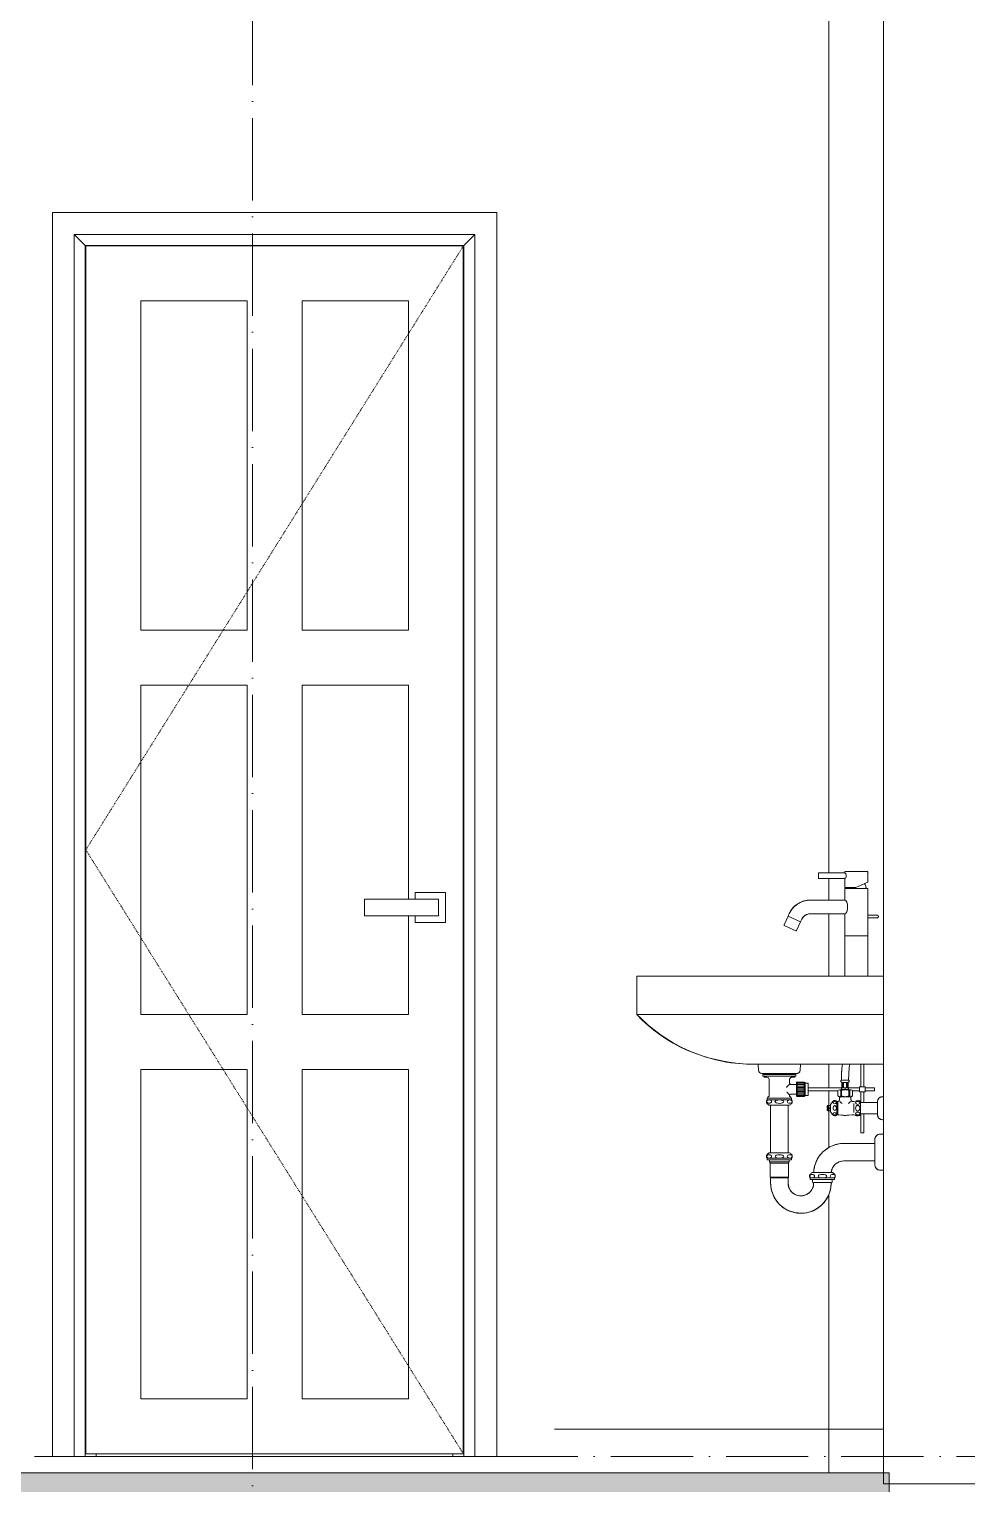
# Model space of a CAD drawing. Header units: millimetres. Extents: x -7075 to 54747, y -13937 to 93540.
# Drawn here: x 8042 to 9752, y 81250 to 83900 of the extents above; entities that cross this region are included whole.
import ezdxf

# ---------------------------------------------------------------- set-up
doc = ezdxf.new("R2010")
doc.units = ezdxf.units.MM
doc.linetypes.add('Dash 1_16_', pattern=[3.175, 1.5875, -1.5875])
doc.linetypes.add('Grid Line', pattern=[4.2, 3, -0.6, 0, -0.6])
for name, color, linetype, lineweight in [('A-DOOR', 31, 'Continuous', 5), ('CUA', 31, 'Continuous', 9), ('NET CAT', 3, 'Continuous', 5), ('NET-CAT', 3, 'Continuous', 15), ('NET-THAY', 2, 'Continuous', 9), ('THIET-BI', 44, 'Continuous', 5), ('TRUC', 225, 'Continuous', 5)]:
    doc.layers.add(name, color=color, linetype=linetype, lineweight=lineweight)

# ---------------------------------------------------------------- blocks, each defined once
blk = doc.blocks.new('M_Concrete-Rectangular-Column - C10-1500 x 300mm-1090644-A-A')
at = {"layer": 'NET CAT', "color": 4}
for p, q in [((9499.9, 86400), (9499.9, 82362.8)), ((9499.9, 82352.8), (9499.9, 82313.5)), ((9499.9, 82288.5), (9499.9, 82175)), ((9499.9, 82014.7), (9499.9, 81971.2)), ((9499.9, 81966.2), (9499.9, 81862.4)), ((9499.9, 81777.4), (9499.9, 81270))]:
    blk.add_line(p, q, dxfattribs=at)
blk = doc.blocks.new('ALC1807-ASCENT PLAZA-KET CAU 180524_rvt-1-A-A')
at = {"color": 4, "lineweight": 5}
blk.add_blockref('M_Concrete-Rectangular-Column - C10-1500 x 300mm-1090644-A-A', (0, 0), dxfattribs=at)
blk = doc.blocks.new('X-LA - X-LA-1424757-A-A')
at = {"layer": 'THIET-BI'}
for p, q in [((9482, 82362.8), (9481, 82361.8)), ((9529, 82362.8), (9482, 82362.8)), ((9482, 82362.8), (9529, 82362.8)), ((9529, 82362.8), (9482, 82362.8)), ((9530, 82365.3), (9529, 82364.3)), ((9529, 82364.3), (9529, 82362.8)), ((9529, 82362.8), (9529, 82364.3)), ((9529, 82364.3), (9529, 82362.8)), ((9571, 82365.3), (9530, 82365.3)), ((9570, 82365.3), (9530, 82365.3)), ((9570, 82365.3), (9530, 82365.3)), ((9571, 82364.3), (9570, 82365.3)), ((9571, 82346.3), (9571, 82365.3)), ((9571, 82364.3), (9571, 82346.3)), ((9571, 82346.3), (9571, 82364.3)), ((9481, 82361.8), (9481, 82353.8)), ((9481, 82361.8), (9481, 82353.8)), ((9481, 82361.8), (9481, 82353.8)), ((9481, 82353.8), (9482, 82352.8)), ((9482, 82352.8), (9529, 82352.8)), ((9529, 82352.8), (9482, 82352.8)), ((9482, 82352.8), (9529, 82352.8)), ((9529, 82352.8), (9529, 82336.3)), ((9529, 82336.3), (9529, 82352.8)), ((9529, 82352.8), (9529, 82336.3)), ((9529, 82336.3), (9549.5, 82336.3)), ((9549.5, 82336.3), (9529, 82336.3)), ((9529, 82336.3), (9532, 82336.3)), ((9532, 82336.3), (9531.9, 82334.8)), ((9532, 82336.3), (9531.9, 82334.8)), ((9549.5, 82336.3), (9571, 82346.3)), ((9571, 82346.3), (9549.5, 82336.3)), ((9565.4, 82343.7), (9571, 82346.3)), ((9567.3, 82339.4), (9565.4, 82343.7)), ((9568.1, 82334.8), (9567.3, 82339.4)), ((9454.7, 82311.8), (9443.6, 82306.7)), ((9466.6, 82313.5), (9454.7, 82311.8)), ((9529, 82313.5), (9466.6, 82313.5)), ((9529, 82313.5), (9466.6, 82313.5)), ((9529, 82313.5), (9466.6, 82313.5)), ((9571, 82334.3), (9529, 82334.3)), ((9529, 82334.3), (9529, 82313.5)), ((9529, 82333.8), (9529, 82313.5)), ((9529, 82333.8), (9529, 82313.5)), ((9529.5, 82334.3), (9550, 82334.3)), ((9531.4, 82334.3), (9529.5, 82334.3)), ((9550, 82334.3), (9570.5, 82334.3)), ((9570.5, 82334.3), (9568.6, 82334.3)), ((9571, 82286.1), (9571, 82334.3)), ((9571, 82333.8), (9571, 82283.6)), ((9571, 82175), (9571, 82333.8)), ((9425.9, 82284.4), (9418.5, 82268.6)), ((9425.9, 82284.4), (9418.5, 82268.6)), ((9425.9, 82284.4), (9418.5, 82268.6)), ((9428, 82289), (9425.9, 82284.4)), ((9428, 82289), (9425.9, 82284.4)), ((9428, 82289), (9425.9, 82284.4)), ((9425.9, 82284.4), (9448.6, 82273.9)), ((9427.3, 82283.8), (9425.9, 82284.4)), ((9434.7, 82299.1), (9428, 82289)), ((9443.6, 82306.7), (9434.7, 82299.1)), ((9450.7, 82278.4), (9453.4, 82282.6)), ((9453.4, 82282.6), (9457.1, 82285.7)), ((9457.1, 82285.7), (9461.6, 82287.8)), ((9461.6, 82287.8), (9466.6, 82288.5)), ((9466.6, 82288.5), (9529, 82288.5)), ((9466.6, 82288.5), (9529, 82288.5)), ((9466.6, 82288.5), (9529, 82288.5)), ((9529, 82288.5), (9529, 82175)), ((9529, 82288.5), (9529, 82175)), ((9529, 82288.5), (9529, 82175)), ((9588, 82286.1), (9571, 82286.1)), ((9588, 82286.1), (9571, 82286.1)), ((9571, 82283.6), (9571, 82175)), ((9418.5, 82268.6), (9419, 82267.2)), ((9419, 82267.2), (9439.8, 82257.5)), ((9429.4, 82262.4), (9419, 82267.2)), ((9419, 82267.2), (9439.9, 82257.5)), ((9439.9, 82257.5), (9429.4, 82262.4)), ((9439.9, 82257.5), (9441.2, 82258)), ((9441.2, 82258), (9448.6, 82273.9)), ((9448.6, 82273.9), (9441.2, 82258)), ((9441.2, 82258), (9448.6, 82273.9)), ((9448.6, 82273.9), (9450.7, 82278.4)), ((9450.7, 82278.4), (9448.6, 82273.9)), ((9448.6, 82273.9), (9450.7, 82278.4)), ((9571, 82175), (9571, 82281.1)), ((9571, 82281.1), (9588, 82281.1)), ((9588, 82281.1), (9571, 82281.1)), ((9529, 82248.6), (9571, 82248.6)), ((9529, 82175), (9150, 82175)), ((9150, 82175), (9150, 82105)), ((9150, 82175), (9600, 82175)), ((9150, 82105), (9150, 82175)), ((9150, 82175), (9150, 82105)), ((9529, 82175), (9150, 82175)), ((9600, 82175), (9571, 82175)), ((9600, 82175), (9571, 82175)), ((9600, 82014.7), (9600, 82175)), ((9600, 81821.3), (9600, 82175)), ((9600, 82105), (9150, 82105)), ((9150, 82105), (9177.1, 82079.9)), ((9177.1, 82079.9), (9209.1, 82057.3)), ((9209.1, 82057.3), (9241.2, 82040.3)), ((9241.2, 82040.3), (9275.7, 82027.3)), ((9275.7, 82027.3), (9312.8, 82018.5)), ((9312.8, 82018.5), (9350, 82014.7)), ((9350, 82014.7), (9371.3, 82014.7)), ((9600, 82014.7), (9350, 82014.7)), ((9350, 82014.7), (9371.3, 82014.7)), ((9371.3, 82014.7), (9372.1, 82003.3)), ((9371.3, 82014.7), (9372.1, 82003.3)), ((9371.3, 82014.7), (9372.1, 82003.3)), ((9372.1, 82003.3), (9374, 81999.3)), ((9372.1, 82003.3), (9374, 81999.3)), ((9374, 81999.3), (9378.1, 81997.7)), ((9374, 81999.3), (9378.1, 81997.7)), ((9378.1, 81997.7), (9385.5, 81997.7)), ((9441.9, 81997.7), (9378.1, 81997.7)), ((9378.1, 81997.7), (9385.5, 81997.7)), ((9385.5, 81997.7), (9380, 81995.7)), ((9380, 81995.7), (9385.5, 81997.7)), ((9385.5, 81997.7), (9380, 81995.7)), ((9380, 81995.7), (9380, 81992.7)), ((9380, 81995.7), (9440, 81995.7)), ((9380, 81992.7), (9380, 81995.7)), ((9380, 81995.7), (9380, 81992.7)), ((9380, 81992.7), (9382, 81992.7)), ((9440, 81992.7), (9380, 81992.7)), ((9380, 81992.7), (9382, 81992.7)), ((9382, 81992.7), (9382, 81991.7)), ((9382, 81992.7), (9382, 81991.7)), ((9438, 81992.7), (9382, 81992.7)), ((9382, 81992.7), (9382, 81991.7)), ((9382, 81991.7), (9383, 81990.7)), ((9385.5, 81997.7), (9434.5, 81997.7)), ((9440, 81995.7), (9434.5, 81997.7)), ((9434.5, 81997.7), (9441.9, 81997.7)), ((9434.5, 81997.7), (9440, 81995.7)), ((9438, 81991.7), (9438, 81992.7)), ((9438, 81992.7), (9440, 81992.7)), ((9438, 81991.7), (9438, 81992.7)), ((9440, 81992.7), (9440, 81995.7)), ((9440, 81995.7), (9440, 81992.7)), ((9447.9, 82003.3), (9448.6, 82014.7)), ((9448.6, 82014.7), (9447.9, 82003.3)), ((9448.6, 82014.7), (9525, 82014.7)), ((9536.1, 81985.3), (9537.2, 82008.5)), ((9537.2, 82008.5), (9536.1, 81985.3)), ((9537.2, 82008.5), (9538.2, 82014.7)), ((9538.2, 82014.7), (9537.2, 82008.5)), ((9538.2, 82014.7), (9558.7, 82014.7)), ((9558.7, 82014.7), (9558.7, 81973.2)), ((9558.7, 82014.7), (9558.7, 81973.2)), ((9563.7, 81973.2), (9563.7, 82014.7)), ((9563.7, 82014.7), (9600, 82014.7)), ((9563.7, 82014.7), (9563.7, 81973.2)), ((9383, 81990.7), (9387.2, 81990.7)), ((9383, 81990.7), (9387.2, 81990.7)), ((9383, 81990.7), (9387.2, 81990.7)), ((9387.2, 81990.7), (9390.1, 81989.5)), ((9387.2, 81990.7), (9390.1, 81989.5)), ((9390.1, 81989.5), (9391.2, 81986.7)), ((9390.1, 81989.5), (9391.2, 81986.7)), ((9391.2, 81986.7), (9391.2, 81956.4)), ((9391.2, 81982.7), (9391.2, 81986.7)), ((9391.2, 81986.7), (9391.2, 81956.4)), ((9391.2, 81956.4), (9391.2, 81982.7)), ((9428.7, 81979.7), (9428.7, 81986.7)), ((9428.7, 81986.7), (9428.7, 81979.7)), ((9441.2, 81977.7), (9430.7, 81977.7)), ((9441.2, 81977.7), (9430.7, 81977.7)), ((9432.7, 81990.7), (9437, 81990.7)), ((9437, 81990.7), (9432.7, 81990.7)), ((9441.2, 81980.7), (9441.2, 81977.7)), ((9441.2, 81980.7), (9441.2, 81967.9)), ((9441.2, 81967.9), (9441.2, 81956.7)), ((9455.2, 81981.7), (9442.2, 81981.7)), ((9442.2, 81981.7), (9442.2, 81955.7)), ((9455.2, 81981.7), (9442.2, 81981.7)), ((9455.2, 81979.8), (9442.2, 81979.8)), ((9455.2, 81977.3), (9442.2, 81977.3)), ((9455.2, 81974.8), (9442.2, 81974.8)), ((9455.2, 81972.3), (9442.2, 81972.3)), ((9455.2, 81969.8), (9442.2, 81969.8)), ((9455.2, 81967.3), (9442.2, 81967.3)), ((9455.2, 81964.8), (9442.2, 81964.8)), ((9456, 81981), (9455.2, 81981.7)), ((9455.2, 81981.7), (9455.2, 81955.7)), ((9456.7, 81980.2), (9455.2, 81981.7)), ((9461.2, 81980.2), (9456, 81981)), ((9456.7, 81957.2), (9456.7, 81980.2)), ((9461.2, 81980.2), (9456.7, 81980.2)), ((9462.7, 81971.2), (9462.7, 81978.7)), ((9462.7, 81978.7), (9462.7, 81958.7)), ((9523.6, 81971.2), (9462.7, 81971.2)), ((9462.7, 81971.2), (9523.6, 81971.2)), ((9462.7, 81958.7), (9462.7, 81966.2)), ((9462.7, 81966.2), (9516.6, 81966.2)), ((9462.7, 81966.2), (9516.6, 81966.2)), ((9519.3, 81968.1), (9516.6, 81966.5)), ((9516.6, 81966.5), (9516.6, 81956.9)), ((9516.6, 81966.2), (9516.6, 81956.9)), ((9530, 81968.1), (9519.3, 81968.1)), ((9521.9, 81966.5), (9523.2, 81966.5)), ((9521.9, 81956.9), (9521.9, 81966.5)), ((9523.1, 81985.3), (9522.1, 81985.3)), ((9529.6, 81985.3), (9522.1, 81985.3)), ((9522.1, 81985.3), (9529.6, 81985.3)), ((9523.1, 81970.3), (9525.1, 81971.3)), ((9530.1, 81968.5), (9523.1, 81968.5)), ((9523.2, 81966.5), (9523.2, 81956.9)), ((9523.6, 81981.3), (9523.6, 81971.2)), ((9523.6, 81981.3), (9529.6, 81981.3)), ((9523.6, 81971.3), (9523.6, 81981.3)), ((9525.1, 81971.3), (9523.6, 81971.3)), ((9525.1, 81981.3), (9525.1, 81971.3)), ((9527.1, 81971.3), (9527.1, 81981.3)), ((9532.1, 81971.3), (9527.1, 81971.3)), ((9527.1, 81971.3), (9529.6, 81970.3)), ((9529.6, 81985.3), (9537.1, 81985.3)), ((9537.1, 81985.3), (9529.6, 81985.3)), ((9529.6, 81981.3), (9535.6, 81981.3)), ((9529.6, 81971.3), (9532.1, 81971.3)), ((9529.6, 81970.3), (9532.1, 81971.3)), ((9529.9, 81968.5), (9536.8, 81968.5)), ((9540.7, 81968.1), (9530, 81968.1)), ((9532.1, 81971.3), (9532.1, 81981.3)), ((9534.1, 81971.3), (9534.1, 81981.3)), ((9535.6, 81971.3), (9534.1, 81971.3)), ((9534.1, 81971.3), (9536.1, 81970.3)), ((9535.6, 81971.3), (9535.6, 81981.3)), ((9535.6, 81981.3), (9535.6, 81971.3)), ((9555.9, 81971.2), (9535.6, 81971.3)), ((9555.9, 81971.2), (9535.6, 81971.3)), ((9537.1, 81985.3), (9536.1, 81985.3)), ((9536.7, 81966.5), (9536.7, 81956.9)), ((9538.1, 81966.5), (9536.7, 81966.5)), ((9538.1, 81956.9), (9538.1, 81966.5)), ((9543.4, 81966.5), (9540.7, 81968.1)), ((9543.4, 81956.9), (9543.4, 81966.5)), ((9543.4, 81956.9), (9543.4, 81966.2)), ((9543.4, 81966.2), (9555.9, 81966.2)), ((9543.4, 81966.2), (9555.9, 81966.2)), ((9558.7, 81973.2), (9555.9, 81973.2)), ((9555.9, 81973.2), (9555.9, 81971.2)), ((9555.9, 81973.2), (9555.9, 81964.2)), ((9566.5, 81973.2), (9555.9, 81973.2)), ((9555.9, 81966.2), (9555.9, 81964.2)), ((9566.5, 81973.2), (9563.7, 81973.2)), ((9566.5, 81971.2), (9566.5, 81973.2)), ((9566.5, 81964.2), (9566.5, 81973.2)), ((9583.1, 81971.2), (9566.5, 81971.2)), ((9583.1, 81971.2), (9566.5, 81971.2)), ((9566.5, 81964.2), (9566.5, 81966.2)), ((9566.5, 81966.2), (9583.1, 81966.2)), ((9566.5, 81966.2), (9583.1, 81966.2)), ((9583.1, 81966.2), (9583.1, 81971.2)), ((9583.1, 81966.2), (9583.1, 81971.2)), ((9387.9, 81949.5), (9386.5, 81946.4)), ((9386.5, 81946.4), (9387.3, 81943.2)), ((9387.3, 81943.2), (9391.5, 81939.7)), ((9389, 81952.7), (9387.9, 81952.7)), ((9387.9, 81952.7), (9387.9, 81949.5)), ((9387.9, 81952.7), (9410, 81952.7)), ((9387.9, 81949.5), (9387.9, 81952.7)), ((9387.9, 81952.7), (9387.9, 81949.5)), ((9389, 81952.7), (9387.9, 81952.7)), ((9432.1, 81949.5), (9387.9, 81949.5)), ((9391.2, 81956.4), (9389, 81954.2)), ((9389, 81954.2), (9391.2, 81956.4)), ((9391.2, 81956.4), (9389, 81954.2)), ((9389, 81954.2), (9389, 81952.7)), ((9389, 81952.7), (9389, 81954.2)), ((9389, 81954.2), (9389, 81952.7)), ((9391.5, 81939.7), (9394.1, 81939.7)), ((9391.5, 81939.7), (9410, 81939.7)), ((9391.5, 81939.7), (9394.1, 81939.7)), ((9394.1, 81939.7), (9394.1, 81853.2)), ((9394.1, 81853.2), (9394.1, 81939.7)), ((9394.1, 81939.7), (9394.1, 81853.2)), ((9410, 81952.7), (9432.1, 81952.7)), ((9410, 81939.7), (9428.5, 81939.7)), ((9425.9, 81853.2), (9425.9, 81939.7)), ((9425.9, 81939.7), (9428.5, 81939.7)), ((9425.9, 81853.2), (9425.9, 81939.7)), ((9428.7, 81956.4), (9428.7, 81957.7)), ((9428.7, 81956.4), (9428.7, 81957.7)), ((9431, 81954.2), (9428.7, 81956.4)), ((9431, 81954.2), (9428.7, 81956.4)), ((9430.7, 81959.7), (9441.2, 81959.7)), ((9441.2, 81959.7), (9430.7, 81959.7)), ((9431, 81952.7), (9431, 81954.2)), ((9431, 81952.7), (9431, 81954.2)), ((9432.1, 81952.7), (9431, 81952.7)), ((9432.1, 81949.5), (9432.1, 81952.7)), ((9432.1, 81952.7), (9432.1, 81949.5)), ((9441.2, 81959.7), (9441.2, 81956.7)), ((9455.2, 81962.3), (9442.2, 81962.3)), ((9455.2, 81959.8), (9442.2, 81959.8)), ((9455.2, 81957.3), (9442.2, 81957.3)), ((9442.2, 81955.7), (9455.2, 81955.7)), ((9442.2, 81955.7), (9455.2, 81955.7)), ((9455.2, 81955.7), (9456.7, 81957.2)), ((9455.2, 81955.7), (9456.7, 81957.2)), ((9456.7, 81957.2), (9461.2, 81957.2)), ((9456.7, 81957.2), (9461.2, 81957.2)), ((9498.2, 81939.3), (9497.2, 81938.3)), ((9498.2, 81939.3), (9497.2, 81938.3)), ((9497.2, 81938.3), (9497.2, 81935.3)), ((9497.2, 81938.3), (9497.2, 81935.3)), ((9503.2, 81939.3), (9498.2, 81939.3)), ((9498.2, 81939.3), (9503.2, 81939.3)), ((9498.2, 81935.3), (9498.2, 81939.3)), ((9507.7, 81946.6), (9503.2, 81941.1)), ((9507.7, 81946.6), (9503.2, 81941.1)), ((9503.2, 81941.1), (9503.2, 81939.3)), ((9503.2, 81941.1), (9503.2, 81934.3)), ((9514.8, 81945.3), (9514.8, 81946.9)), ((9514.8, 81921.7), (9514.8, 81946.9)), ((9516.5, 81946.4), (9514.8, 81945.3)), ((9516.5, 81946.4), (9514.8, 81945.3)), ((9514.8, 81945.3), (9514.8, 81923.3)), ((9516.5, 81922.3), (9516.5, 81946.4)), ((9516.6, 81956.9), (9519.5, 81955.2)), ((9516.6, 81956.9), (9519.3, 81955.3)), ((9519.3, 81955.3), (9530, 81955.3)), ((9519.5, 81955.3), (9519.5, 81950.3)), ((9520.5, 81955.3), (9519.5, 81953.3)), ((9519.5, 81955.2), (9519.5, 81950.3)), ((9520.3, 81955.3), (9539.7, 81955.3)), ((9539.5, 81955.3), (9520.5, 81955.3)), ((9523.2, 81956.9), (9521.9, 81956.9)), ((9530, 81955.3), (9540.7, 81955.3)), ((9536.7, 81956.9), (9538.1, 81956.9)), ((9540.5, 81953.3), (9539.5, 81955.3)), ((9540.5, 81955.2), (9543.4, 81956.9)), ((9540.5, 81955.3), (9540.5, 81950.3)), ((9540.5, 81950.3), (9540.5, 81955.2)), ((9540.7, 81955.3), (9543.4, 81956.9)), ((9545.7, 81946.3), (9544.5, 81946.3)), ((9545.7, 81946.3), (9544.5, 81946.3)), ((9548.6, 81947.1), (9545.7, 81946.3)), ((9545.7, 81946.3), (9548.6, 81947.1)), ((9545.7, 81943), (9545.7, 81926.5)), ((9549.1, 81944.9), (9548.8, 81944)), ((9548.8, 81944), (9549.1, 81943)), ((9550, 81945.8), (9549.1, 81944.9)), ((9549.1, 81943), (9550, 81942.1)), ((9551.2, 81946.3), (9550, 81945.8)), ((9550, 81942.1), (9551.2, 81941.6)), ((9551.4, 81939), (9550.1, 81937.9)), ((9552.8, 81946.6), (9551.2, 81946.3)), ((9551.2, 81941.6), (9552.8, 81941.4)), ((9552.8, 81939.4), (9551.4, 81939)), ((9554.3, 81946.3), (9552.8, 81946.6)), ((9552.8, 81941.4), (9554.3, 81941.6)), ((9554.3, 81939), (9552.8, 81939.4)), ((9555.6, 81945.8), (9554.3, 81946.3)), ((9554.3, 81941.6), (9555.6, 81942.1)), ((9555.6, 81937.9), (9554.3, 81939)), ((9556.5, 81944.9), (9555.6, 81945.8)), ((9555.6, 81942.1), (9556.5, 81943)), ((9555.9, 81964.2), (9558.7, 81964.2)), ((9555.9, 81964.2), (9566.5, 81964.2)), ((9556.7, 81944), (9556.5, 81944.9)), ((9556.5, 81943), (9556.7, 81944)), ((9557.2, 81944.8), (9557.2, 81946.4)), ((9558.7, 81944.8), (9557.2, 81944.8)), ((9558, 81946.3), (9558, 81922.3)), ((9558, 81944.8), (9589, 81944.8)), ((9558.7, 81964.2), (9558.7, 81944.8)), ((9558.7, 81964.2), (9558.7, 81944.8)), ((9563.7, 81944.8), (9563.7, 81964.2)), ((9563.7, 81964.2), (9566.5, 81964.2)), ((9563.7, 81964.2), (9563.7, 81944.8)), ((9589, 81944.8), (9563.7, 81944.8)), ((9589, 81946.4), (9589, 81944.8)), ((9589, 81946.4), (9589, 81922.2)), ((9600, 81955.2), (9597.8, 81955.2)), ((9600, 81955.2), (9597.8, 81955.2)), ((9600, 81913.4), (9600, 81955.2)), ((9497.2, 81935.3), (9501.2, 81935.3)), ((9497.2, 81935.3), (9501.2, 81935.3)), ((9501.2, 81933.3), (9497.2, 81933.3)), ((9497.2, 81933.3), (9497.2, 81930.3)), ((9497.2, 81933.3), (9497.2, 81930.3)), ((9501.2, 81933.3), (9497.2, 81933.3)), ((9497.2, 81930.3), (9498.2, 81929.3)), ((9497.2, 81930.3), (9498.2, 81929.3)), ((9498.2, 81929.3), (9498.2, 81933.3)), ((9498.2, 81929.3), (9503.2, 81929.3)), ((9498.2, 81929.3), (9503.2, 81929.3)), ((9501.2, 81935.3), (9501.2, 81933.3)), ((9501.2, 81935.3), (9501.2, 81933.3)), ((9503.2, 81934.3), (9503.2, 81927.5)), ((9503.2, 81929.3), (9503.2, 81927.5)), ((9503.2, 81927.5), (9507.7, 81922)), ((9503.2, 81927.5), (9507.7, 81922)), ((9514.3, 81921.3), (9514.8, 81922.3)), ((9514.8, 81923.3), (9516.5, 81922.3)), ((9514.8, 81922.3), (9518.2, 81922.3)), ((9518.2, 81922.3), (9514.8, 81922.3)), ((9518.2, 81922.3), (9523.2, 81921.9)), ((9523.2, 81921.9), (9518.2, 81922.3)), ((9536.7, 81921.9), (9541.8, 81922.3)), ((9541.8, 81922.3), (9536.7, 81921.9)), ((9541.8, 81922.3), (9545.7, 81922.3)), ((9545.5, 81922.3), (9541.8, 81922.3)), ((9545.7, 81922.3), (9548.6, 81921.5)), ((9548.6, 81921.5), (9545.7, 81922.3)), ((9549.1, 81925.6), (9548.8, 81924.7)), ((9548.8, 81924.7), (9549.1, 81923.7)), ((9549.3, 81936.3), (9549, 81934.3)), ((9549, 81934.3), (9549.3, 81932.3)), ((9550, 81926.5), (9549.1, 81925.6)), ((9549.1, 81923.7), (9550, 81922.8)), ((9550.1, 81937.9), (9549.3, 81936.3)), ((9549.3, 81932.3), (9550.1, 81930.7)), ((9551.2, 81927), (9550, 81926.5)), ((9550, 81922.8), (9551.2, 81922.3)), ((9550.1, 81930.7), (9551.4, 81929.6)), ((9552.8, 81927.3), (9551.2, 81927)), ((9551.2, 81922.3), (9552.8, 81922.1)), ((9551.4, 81929.6), (9552.8, 81929.2)), ((9552.8, 81929.2), (9554.3, 81929.6)), ((9554.3, 81927), (9552.8, 81927.3)), ((9552.8, 81922.1), (9554.3, 81922.3)), ((9554.3, 81929.6), (9555.6, 81930.7)), ((9555.6, 81926.5), (9554.3, 81927)), ((9554.3, 81922.3), (9555.6, 81922.8)), ((9556.4, 81936.3), (9555.6, 81937.9)), ((9555.6, 81930.7), (9556.4, 81932.3)), ((9556.5, 81925.6), (9555.6, 81926.5)), ((9555.6, 81922.8), (9556.5, 81923.7)), ((9556.7, 81934.3), (9556.4, 81936.3)), ((9556.4, 81932.3), (9556.7, 81934.3)), ((9556.7, 81924.7), (9556.5, 81925.6)), ((9556.5, 81923.7), (9556.7, 81924.7)), ((9557.2, 81922.2), (9557.2, 81923.8)), ((9557.2, 81923.8), (9558.7, 81923.8)), ((9558, 81923.8), (9589, 81923.8)), ((9558.7, 81923.8), (9558.7, 81889.3)), ((9558.7, 81889.3), (9558.7, 81923.8)), ((9563.7, 81889.3), (9563.7, 81923.8)), ((9563.7, 81923.8), (9589, 81923.8)), ((9563.7, 81923.8), (9563.7, 81889.3)), ((9589, 81923.8), (9589, 81922.2)), ((9597.8, 81913.4), (9600, 81913.4)), ((9600, 81913.4), (9597.8, 81913.4)), ((9558.7, 81889.3), (9563.7, 81889.3)), ((9563.7, 81889.3), (9558.7, 81889.3)), ((9600, 81887.3), (9594, 81887.3)), ((9594, 81887.3), (9600, 81887.3)), ((9600, 81821.3), (9600, 81887.3)), ((9584, 81870.2), (9527.6, 81870.2)), ((9584, 81870.2), (9527.6, 81870.2)), ((9584, 81877.3), (9584, 81870.2)), ((9584, 81877.3), (9584, 81854.3)), ((9387.4, 81849.7), (9386.5, 81846.4)), ((9386.5, 81846.4), (9387.9, 81843.4)), ((9391.5, 81853.2), (9387.4, 81849.7)), ((9387.9, 81843.4), (9387.9, 81840.2)), ((9387.9, 81843.4), (9432.1, 81843.4)), ((9387.9, 81840.2), (9387.9, 81843.4)), ((9387.9, 81843.4), (9387.9, 81840.2)), ((9387.9, 81840.2), (9392.1, 81840.2)), ((9410, 81840.2), (9387.9, 81840.2)), ((9387.9, 81840.2), (9392.1, 81840.2)), ((9394.1, 81853.2), (9391.5, 81853.2)), ((9391.5, 81853.2), (9410, 81853.2)), ((9394.1, 81853.2), (9391.5, 81853.2)), ((9392.1, 81840.2), (9392.1, 81836.8)), ((9392.1, 81840.2), (9392.1, 81836.8)), ((9392.1, 81840.2), (9392.1, 81836.8)), ((9392.1, 81836.8), (9392.5, 81836)), ((9392.1, 81836.8), (9428, 81836.8)), ((9392.1, 81836.8), (9392.5, 81836)), ((9392.1, 81836.8), (9393.4, 81834.3)), ((9392.5, 81836), (9393.4, 81834.3)), ((9393.4, 81834.3), (9392.5, 81836)), ((9393.4, 81834.3), (9393.4, 81808.8)), ((9393.4, 81834.3), (9393.4, 81808.8)), ((9426.6, 81834.3), (9393.4, 81834.3)), ((9393.4, 81834.3), (9393.4, 81808.8)), ((9410, 81853.2), (9428.5, 81853.2)), ((9432.1, 81840.2), (9410, 81840.2)), ((9428.5, 81853.2), (9425.9, 81853.2)), ((9426.6, 81834.3), (9427.5, 81836)), ((9427.5, 81836), (9426.6, 81834.3)), ((9426.6, 81808.8), (9426.6, 81834.3)), ((9426.6, 81808.8), (9426.6, 81834.3)), ((9427.5, 81836), (9428, 81836.8)), ((9427.5, 81836), (9428, 81836.8)), ((9428, 81836.8), (9428, 81840.2)), ((9428, 81840.2), (9432.1, 81840.2)), ((9428, 81840.2), (9432.1, 81840.2)), ((9428, 81836.8), (9428, 81840.2)), ((9432.1, 81840.2), (9432.1, 81843.4)), ((9432.1, 81843.4), (9432.1, 81840.2)), ((9506.7, 81825.6), (9511.7, 81832.2)), ((9511.7, 81832.2), (9519.2, 81836.9)), ((9519.2, 81836.9), (9527.6, 81838.4)), ((9527.6, 81838.4), (9584, 81838.4)), ((9584, 81838.4), (9527.6, 81838.4)), ((9527.6, 81838.4), (9584, 81838.4)), ((9584, 81854.3), (9584, 81831.3)), ((9584, 81838.4), (9584, 81831.3)), ((9584, 81838.4), (9584, 81831.3)), ((9393.4, 81808.8), (9394.1, 81807.1)), ((9393.4, 81808.8), (9394.1, 81807.1)), ((9394.1, 81807.1), (9393.7, 81808.1)), ((9425.9, 81808.5), (9394.1, 81808.5)), ((9394.1, 81807.1), (9394.1, 81798)), ((9394.1, 81807.1), (9394.1, 81798)), ((9394.1, 81807.1), (9394.1, 81798)), ((9395.1, 81807.8), (9410, 81807.8)), ((9410, 81807.8), (9424.9, 81807.8)), ((9425.9, 81807.1), (9426.6, 81808.8)), ((9426.3, 81808.1), (9425.9, 81807.1)), ((9425.9, 81798), (9425.9, 81807.1)), ((9425.9, 81807.1), (9425.9, 81798)), ((9466.3, 81807.4), (9466.3, 81804.2)), ((9466.3, 81807.4), (9466.3, 81804.2)), ((9510.5, 81807.4), (9466.3, 81807.4)), ((9472.6, 81817.2), (9469.9, 81817.2)), ((9469.9, 81817.2), (9488.4, 81817.2)), ((9488.4, 81817.2), (9506.9, 81817.2)), ((9504.4, 81817.2), (9506.7, 81825.6)), ((9506.9, 81817.2), (9504.4, 81817.2)), ((9506.9, 81817.2), (9504.4, 81817.2)), ((9511, 81813.7), (9506.9, 81817.2)), ((9511, 81813.7), (9506.9, 81817.2)), ((9510.5, 81807.4), (9511.9, 81810.4)), ((9510.5, 81804.2), (9510.5, 81807.4)), ((9510.5, 81804.2), (9510.5, 81807.4)), ((9510.5, 81804.2), (9510.5, 81807.4)), ((9511.9, 81810.4), (9511, 81813.7)), ((9584, 81831.3), (9584.8, 81827.3)), ((9584.8, 81827.3), (9586.9, 81824.2)), ((9586.9, 81824.2), (9590.3, 81822)), ((9590.3, 81822), (9594, 81821.3)), ((9594, 81821.3), (9600, 81821.3)), ((9594, 81821.3), (9600, 81821.3)), ((9594, 81821.3), (9600, 81821.3)), ((9394.1, 81798), (9395.2, 81787.1)), ((9395.2, 81787.1), (9398.5, 81776.6)), ((9466.3, 81804.2), (9470.5, 81804.2)), ((9466.3, 81804.2), (9488.4, 81804.2)), ((9470.5, 81804.2), (9470.5, 81800.3)), ((9470.5, 81803.7), (9470.5, 81800.3)), ((9470.5, 81800.3), (9471, 81799.2)), ((9470.5, 81800.3), (9471, 81799.2)), ((9488.4, 81804.2), (9472.3, 81804.2)), ((9472.9, 81798.8), (9488.4, 81798.8)), ((9488.4, 81804.2), (9510.5, 81804.2)), ((9504.5, 81804.2), (9488.4, 81804.2)), ((9488.4, 81798.8), (9503.9, 81798.8)), ((9499.5, 81775.6), (9502.9, 81785.7)), ((9502.9, 81785.7), (9504.2, 81796.1)), ((9504.2, 81796.1), (9506.4, 81800.3)), ((9505.8, 81799.1), (9506.4, 81800.3)), ((9505.8, 81799.1), (9506.4, 81800.3)), ((9506, 81804.2), (9507.9, 81804.2)), ((9506, 81804.2), (9510.5, 81804.2)), ((9506.4, 81800.3), (9506.4, 81804.2)), ((9506.4, 81804.2), (9510.5, 81804.2)), ((9510.5, 81804.2), (9506.4, 81804.2)), ((9506.4, 81803.7), (9506.4, 81800.3)), ((9506.4, 81800.3), (9506.4, 81803.7)), ((9398.5, 81776.6), (9403.6, 81767.2)), ((9403.6, 81767.2), (9410.4, 81758.9)), ((9410.4, 81758.9), (9418.7, 81752.2)), ((9479.5, 81752), (9487.6, 81758.6)), ((9487.6, 81758.6), (9494.3, 81766.4)), ((9494.3, 81766.4), (9499.5, 81775.6)), ((9418.7, 81752.2), (9427.9, 81747.2)), ((9427.9, 81747.2), (9438.2, 81744.1)), ((9438.2, 81744.1), (9449.2, 81743)), ((9449.2, 81743), (9459.7, 81743.9)), ((9459.7, 81743.9), (9470.2, 81747.1)), ((9470.2, 81747.1), (9479.5, 81752)), ((9600, 81350), (9000, 81350)), ((9000, 81350), (9499.9, 81350)), ((9300, 81350), (9300, 81350)), ((9300, 81350), (9300, 81350))]:
    blk.add_line(p, q, dxfattribs=at)
for centre, radius, start, end in [((9364.6, 82313.7), 299.3, 224.1963, 267.205), ((9361.3, 82306.4), 291.9, 223.6204, 267.7809), ((9442.2, 81956.7), 0.999, 180, 270), ((9511.4, 81943.5), 4.76, 45.1165, 140.2265), ((9515.5, 81950.3), 4, 284.5187, 0), ((9511.4, 81925.1), 4.78, 219.7557, 306.5015), ((9527.6, 81815.1), 23.3, 90, 174.8436)]:
    blk.add_arc(centre, radius, start, end, dxfattribs=at)
for centre, major_axis, ratio in [((9391.3, 81946.4), (4.41, 0), 0.713058), ((9428.7, 81946.4), (4.41, 0), 0.713058), ((9510.8, 81944.5), (3.01, 0.15), 0.710849), ((9510.8, 81934.7), (0, 4.28), 0.703421), ((9510.8, 81924.2), (-3.01, 0.15), 0.710849), ((9391.3, 81846.5), (4.41, 0), 0.713058), ((9410, 81846.5), (7.99, 0), 0.393273), ((9428.7, 81846.5), (4.41, 0), 0.713058), ((9469.7, 81810.5), (4.41, 0), 0.713058), ((9507.1, 81810.5), (4.41, 0), 0.7125)]:
    blk.add_ellipse(centre, major_axis=major_axis, ratio=ratio, dxfattribs=at)
for points, knots in [([(9482, 82362.8), (9481.9, 82362.8), (9481.8, 82362.8), (9481.5, 82362.7), (9481.3, 82362.5), (9481.1, 82362.3), (9481, 82362.1), (9481, 82361.9), (9481, 82361.8)], [0, 0, 0, 0, 0.142857, 0.285714, 0.571429, 0.678571, 0.785714, 1, 1, 1, 1]), ([(9530, 82365.3), (9529.9, 82365.3), (9529.8, 82365.3), (9529.5, 82365.2), (9529.3, 82365), (9529.1, 82364.8), (9529, 82364.6), (9529, 82364.4), (9529, 82364.3)], [0, 0, 0, 0, 0.142857, 0.285714, 0.571429, 0.678571, 0.785714, 1, 1, 1, 1]), ([(9529, 82352.8), (9530.5, 82352.8), (9531.7, 82355), (9531.7, 82357.8), (9531.7, 82360.6), (9530.5, 82362.8), (9529, 82362.8)], [0, 0, 0, 0, 1, 1, 1, 2, 2, 2, 2]), ([(9481, 82353.8), (9481, 82353.7), (9481, 82353.6), (9481.1, 82353.3), (9481.3, 82353.1), (9481.5, 82352.9), (9481.7, 82352.8), (9481.9, 82352.8), (9482, 82352.8)], [0, 0, 0, 0, 0.142857, 0.285714, 0.571429, 0.678571, 0.785714, 1, 1, 1, 1]), ([(9466.6, 82313.5), (9463.2, 82313.5), (9456.8, 82312.7), (9446.2, 82308.9), (9437.7, 82302.9), (9431.6, 82295.5), (9429.1, 82291.2), (9428, 82289)], [0, 0, 0, 0, 0.2, 0.4, 0.7, 0.85, 1, 1, 1, 1]), ([(9450.7, 82278.4), (9451.3, 82279.6), (9452.7, 82281.9), (9455.9, 82285.2), (9460.6, 82287.8), (9464.5, 82288.5), (9466.6, 82288.5)], [0, 0, 0, 0, 0.2, 0.4, 0.7, 1, 1, 1, 1]), ([(9588, 82281.1), (9588.2, 82281.1), (9588.6, 82281.1), (9589.3, 82281.4), (9589.9, 82281.9), (9590.3, 82282.5), (9590.4, 82283), (9590.5, 82283.6), (9590.4, 82284.1), (9590.3, 82284.5), (9590.2, 82284.8), (9590, 82285.1), (9589.7, 82285.5), (9589.3, 82285.7), (9589, 82285.9), (9588.6, 82286), (9588.3, 82286.1), (9588, 82286.1)], [0, 0, 0, 0, 0.071429, 0.142857, 0.285714, 0.357143, 0.428571, 0.5, 0.571429, 0.625, 0.651786, 0.678571, 0.785714, 0.839286, 0.866071, 0.892857, 1, 1, 1, 1]), ([(9588, 82281.1), (9589.4, 82281.1), (9590.5, 82282.2), (9590.5, 82283.6), (9590.5, 82285), (9589.4, 82286.1), (9588, 82286.1)], [0, 0, 0, 0, 1, 1, 1, 2, 2, 2, 2]), ([(9418.5, 82268.6), (9418.5, 82268.5), (9418.4, 82268.3), (9418.4, 82268), (9418.5, 82267.8), (9418.6, 82267.5), (9418.8, 82267.4), (9418.9, 82267.3), (9419, 82267.2)], [0, 0, 0, 0, 0.142857, 0.285714, 0.571429, 0.678571, 0.785714, 1, 1, 1, 1]), ([(9439.8, 82257.5), (9439.9, 82257.5), (9440.1, 82257.4), (9440.4, 82257.4), (9440.6, 82257.5), (9440.9, 82257.6), (9441, 82257.7), (9441.1, 82257.9), (9441.2, 82258)], [0, 0, 0, 0, 0.142857, 0.285714, 0.571429, 0.678571, 0.785714, 1, 1, 1, 1]), ([(9382, 81991.7), (9382, 81991.6), (9382, 81991.5), (9382.1, 81991.2), (9382.3, 81991), (9382.5, 81990.8), (9382.7, 81990.7), (9382.9, 81990.7), (9383, 81990.7)], [0, 0, 0, 0, 0.142857, 0.285714, 0.571429, 0.678571, 0.785714, 1, 1, 1, 1]), ([(9437, 81990.7), (9437.1, 81990.7), (9437.2, 81990.7), (9437.5, 81990.8), (9437.7, 81991), (9437.9, 81991.2), (9438, 81991.4), (9438, 81991.6), (9438, 81991.7)], [0, 0, 0, 0, 0.142857, 0.285714, 0.571429, 0.678571, 0.785714, 1, 1, 1, 1]), ([(9441.9, 81997.7), (9442.3, 81997.7), (9443.2, 81997.8), (9444.8, 81998.4), (9446.1, 81999.3), (9446.9, 82000.4), (9447.2, 82000.9), (9447.6, 82001.8), (9447.8, 82002.6), (9447.9, 82003.3)], [0, 0, 0, 0, 0.142857, 0.285714, 0.571429, 0.678571, 0.732143, 0.785714, 1, 1, 1, 1]), ([(9525, 82014.7), (9524.2, 82009.9), (9523.8, 82005.1), (9523.5, 82000.4), (9523.2, 81995.3), (9523.2, 81990.3), (9523.1, 81985.3)], [5.209194, 5.209194, 5.209194, 5.209194, 6, 6, 6, 7, 7, 7, 7]), ([(9428.7, 81986.7), (9428.7, 81987), (9428.8, 81987.6), (9429.2, 81988.8), (9429.9, 81989.6), (9430.7, 81990.1), (9431.1, 81990.3), (9431.7, 81990.6), (9432.3, 81990.7), (9432.7, 81990.7)], [0, 0, 0, 0, 0.142857, 0.285714, 0.571429, 0.678571, 0.732143, 0.785714, 1, 1, 1, 1]), ([(9430.7, 81977.7), (9430.6, 81977.7), (9430.3, 81977.7), (9429.7, 81977.9), (9429.3, 81978.3), (9429, 81978.7), (9428.9, 81978.9), (9428.8, 81979.2), (9428.7, 81979.5), (9428.7, 81979.7)], [0, 0, 0, 0, 0.142857, 0.285714, 0.571429, 0.678571, 0.732143, 0.785714, 1, 1, 1, 1]), ([(9442.2, 81981.7), (9442.2, 81981.7), (9442, 81981.7), (9441.7, 81981.6), (9441.5, 81981.4), (9441.4, 81981.2), (9441.3, 81981), (9441.2, 81980.9), (9441.2, 81980.7)], [0, 0, 0, 0, 0.142857, 0.285714, 0.571429, 0.678571, 0.785714, 1, 1, 1, 1]), ([(9462.7, 81978.7), (9462.7, 81978.9), (9462.7, 81979.1), (9462.6, 81979.5), (9462.3, 81979.8), (9462, 81980.1), (9461.7, 81980.2), (9461.4, 81980.2), (9461.2, 81980.2)], [0, 0, 0, 0, 0.142857, 0.285714, 0.571429, 0.678571, 0.785714, 1, 1, 1, 1]), ([(9522.1, 81985.3), (9522.1, 81985.1), (9522, 81984.6), (9522, 81983.6), (9522.4, 81982.6), (9523, 81981.8), (9523.4, 81981.5), (9523.6, 81981.3)], [0, 0, 0, 0, 0.166667, 0.333333, 0.666667, 0.833333, 1, 1, 1, 1]), ([(9535.6, 81981.3), (9535.9, 81981.5), (9536.3, 81981.8), (9536.9, 81982.6), (9537.2, 81983.6), (9537.3, 81984.6), (9537.2, 81985.1), (9537.1, 81985.3)], [0, 0, 0, 0, 0.166667, 0.333333, 0.666667, 0.833333, 1, 1, 1, 1]), ([(9387.9, 81949.5), (9387.6, 81949.2), (9387.1, 81948.6), (9386.5, 81947.2), (9386.4, 81945.7), (9386.8, 81944.2), (9387.1, 81943.5), (9387.3, 81943.2)], [0, 0, 0, 0, 0.166667, 0.333333, 0.666667, 0.833333, 1, 1, 1, 1]), ([(9410, 81949.5), (9405.6, 81949.5), (9402, 81948.1), (9402, 81946.4), (9402, 81944.6), (9405.6, 81943.2), (9410, 81943.2)], [0, 0, 0, 0, 1, 1, 1, 2, 2, 2, 2]), ([(9410, 81949.5), (9414.4, 81949.5), (9418, 81948.1), (9418, 81946.4), (9418, 81944.6), (9414.4, 81943.2), (9410, 81943.2)], [0, 0, 0, 0, 1, 1, 1, 2, 2, 2, 2]), ([(9428.7, 81957.7), (9428.7, 81957.9), (9428.8, 81958.2), (9429, 81958.7), (9429.3, 81959.2), (9429.7, 81959.4), (9429.9, 81959.5), (9430.2, 81959.6), (9430.5, 81959.7), (9430.7, 81959.7)], [0, 0, 0, 0, 0.142857, 0.285714, 0.571429, 0.678571, 0.732143, 0.785714, 1, 1, 1, 1]), ([(9432.6, 81943.2), (9432.8, 81943.5), (9433.2, 81944.2), (9433.6, 81945.7), (9433.4, 81947.2), (9432.8, 81948.6), (9432.4, 81949.2), (9432.1, 81949.5)], [0, 0, 0, 0, 0.166667, 0.333333, 0.666667, 0.833333, 1, 1, 1, 1]), ([(9461.2, 81957.2), (9461.4, 81957.2), (9461.6, 81957.3), (9462, 81957.4), (9462.3, 81957.7), (9462.5, 81958), (9462.7, 81958.3), (9462.7, 81958.6), (9462.7, 81958.7)], [0, 0, 0, 0, 0.142857, 0.285714, 0.571429, 0.678571, 0.785714, 1, 1, 1, 1]), ([(9544.5, 81946.3), (9544.2, 81946.3), (9543.6, 81946.4), (9542.4, 81946.8), (9541.6, 81947.5), (9541, 81948.3), (9540.8, 81948.7), (9540.6, 81949.3), (9540.5, 81949.8), (9540.5, 81950.3)], [0, 0, 0, 0, 0.142857, 0.285714, 0.571429, 0.678571, 0.732143, 0.785714, 1, 1, 1, 1]), ([(9557.2, 81946.4), (9556.7, 81946.8), (9555.7, 81947.4), (9553.6, 81948.1), (9551.2, 81948.2), (9549.5, 81947.6), (9548.6, 81947.1)], [0, 0, 0, 0, 0.2, 0.4, 0.7, 1, 1, 1, 1]), ([(9597.8, 81955.2), (9597.1, 81955.2), (9595.7, 81955.1), (9593.3, 81954.2), (9591.3, 81952.6), (9590.2, 81950.9), (9589.8, 81950.1), (9589.2, 81948.7), (9589, 81947.5), (9589, 81946.4)], [0, 0, 0, 0, 0.142857, 0.285714, 0.571429, 0.678571, 0.732143, 0.785714, 1, 1, 1, 1]), ([(9548.6, 81921.5), (9549.2, 81921.2), (9550.3, 81920.7), (9552.4, 81920.4), (9554.8, 81920.8), (9556.5, 81921.6), (9557.2, 81922.2)], [0, 0, 0, 0, 0.2, 0.4, 0.7, 1, 1, 1, 1]), ([(9589, 81922.2), (9589, 81921.5), (9589.1, 81920.2), (9590, 81917.7), (9591.6, 81915.8), (9593.3, 81914.6), (9594.1, 81914.2), (9595.5, 81913.6), (9596.7, 81913.4), (9597.8, 81913.4)], [0, 0, 0, 0, 0.142857, 0.285714, 0.571429, 0.678571, 0.732143, 0.785714, 1, 1, 1, 1]), ([(9594, 81887.3), (9593.2, 81887.3), (9591.7, 81887.1), (9588.8, 81886.1), (9586.7, 81884.4), (9585.4, 81882.4), (9584.9, 81881.5), (9584.2, 81879.9), (9584, 81878.5), (9584, 81877.3)], [0, 0, 0, 0, 0.142857, 0.285714, 0.571429, 0.678571, 0.732143, 0.785714, 1, 1, 1, 1]), ([(9527.6, 81870.2), (9523.3, 81870.2), (9515.1, 81869.2), (9499.9, 81863.9), (9488.1, 81854.7), (9480.9, 81844.6), (9478.1, 81839.4), (9476.3, 81835.2), (9474.8, 81830.9), (9473.3, 81825), (9472.7, 81820.4), (9472.6, 81817.2)], [0, 0, 0, 0, 0.142857, 0.285714, 0.571429, 0.678571, 0.732143, 0.785714, 0.839286, 0.892857, 1, 1, 1, 1]), ([(9387.4, 81849.7), (9387.1, 81849.3), (9386.8, 81848.7), (9386.4, 81847.2), (9386.5, 81845.7), (9387.2, 81844.3), (9387.6, 81843.7), (9387.9, 81843.4)], [0, 0, 0, 0, 0.166667, 0.333333, 0.666667, 0.833333, 1, 1, 1, 1]), ([(9432.1, 81843.4), (9432.4, 81843.7), (9432.8, 81844.3), (9433.5, 81845.7), (9433.6, 81847.2), (9433.2, 81848.7), (9432.9, 81849.3), (9432.6, 81849.7)], [0, 0, 0, 0, 0.166667, 0.333333, 0.666667, 0.833333, 1, 1, 1, 1]), ([(9465.8, 81813.7), (9465.5, 81813.4), (9465.2, 81812.7), (9464.8, 81811.2), (9464.9, 81809.7), (9465.6, 81808.3), (9466, 81807.7), (9466.3, 81807.4)], [0, 0, 0, 0, 0.166667, 0.333333, 0.666667, 0.833333, 1, 1, 1, 1]), ([(9488.4, 81807.4), (9484, 81807.4), (9480.4, 81808.8), (9480.4, 81810.5), (9480.4, 81812.3), (9484, 81813.7), (9488.4, 81813.7)], [0, 0, 0, 0, 1, 1, 1, 2, 2, 2, 2]), ([(9488.4, 81807.4), (9492.8, 81807.4), (9496.4, 81808.8), (9496.4, 81810.5), (9496.4, 81812.3), (9492.8, 81813.7), (9488.4, 81813.7)], [0, 0, 0, 0, 1, 1, 1, 2, 2, 2, 2]), ([(9510.5, 81807.4), (9510.8, 81807.7), (9511.2, 81808.3), (9511.9, 81809.7), (9512, 81811.2), (9511.6, 81812.7), (9511.3, 81813.4), (9511, 81813.7)], [0, 0, 0, 0, 0.166667, 0.333333, 0.666667, 0.833333, 1, 1, 1, 1]), ([(9584, 81831.3), (9584, 81830.5), (9584.2, 81829), (9585.2, 81826.2), (9586.9, 81824), (9588.9, 81822.7), (9589.8, 81822.2), (9591.4, 81821.6), (9592.8, 81821.3), (9594, 81821.3)], [0, 0, 0, 0, 0.142857, 0.285714, 0.571429, 0.678571, 0.732143, 0.785714, 1, 1, 1, 1]), ([(9394.1, 81798), (9394.2, 81793.6), (9395.1, 81785.2), (9400.7, 81769.7), (9410.4, 81757.7), (9420.9, 81750.6), (9426.3, 81747.8), (9430.6, 81746.1), (9435.1, 81744.7), (9441.1, 81743.4), (9445.9, 81743), (9449.2, 81743)], [0, 0, 0, 0, 0.142857, 0.285714, 0.571429, 0.678571, 0.732143, 0.785714, 0.839286, 0.892857, 1, 1, 1, 1]), ([(9449.2, 81774.7), (9447.4, 81774.7), (9443.8, 81775.1), (9437.2, 81777.5), (9432.1, 81781.6), (9429.1, 81786), (9428, 81788.3), (9426.5, 81792), (9425.9, 81795.2), (9425.9, 81798)], [0, 0, 0, 0, 0.142857, 0.285714, 0.571429, 0.678571, 0.732143, 0.785714, 1, 1, 1, 1]), ([(9449.2, 81743), (9453.5, 81743), (9461.7, 81743.9), (9477, 81749.3), (9488.8, 81758.5), (9496, 81768.7), (9498.8, 81773.9), (9500.6, 81778.1), (9502.1, 81782.4), (9503.5, 81788.3), (9504.1, 81792.9), (9504.2, 81796.1)], [0, 0, 0, 0, 0.142857, 0.285714, 0.571429, 0.678571, 0.732143, 0.785714, 0.839286, 0.892857, 1, 1, 1, 1]), ([(9472.4, 81795.7), (9472.2, 81794), (9471.5, 81790.7), (9468.9, 81784.7), (9463.9, 81779.3), (9456.7, 81775.5), (9451.8, 81774.7), (9449.2, 81774.7)], [0, 0, 0, 0, 0.142857, 0.285714, 0.571429, 0.785714, 1, 1, 1, 1]), ([(9504.2, 81796.1), (9504.3, 81796.4), (9504.3, 81797), (9504.8, 81798.1), (9505.3, 81798.8), (9505.8, 81799.1)], [0, 0, 0, 0, 0.25, 0.5, 1, 1, 1, 1])]:
    blk.add_open_spline(points, degree=3, knots=knots, dxfattribs=at)
for points in [[(9482, 82362.8), (9481.4, 82362.8), (9481, 82362.3), (9481, 82361.8)], [(9530, 82365.3), (9529.4, 82365.3), (9529, 82364.8), (9529, 82364.3)], [(9571, 82364.3), (9571, 82364.8), (9570.5, 82365.3), (9570, 82365.3)], [(9481, 82353.8), (9481, 82353.2), (9481.4, 82352.8), (9482, 82352.8)], [(9568.1, 82334.8), (9568, 82337.9), (9567, 82341), (9565.4, 82343.7)], [(9466.6, 82313.5), (9450, 82313.5), (9435, 82303.9), (9428, 82289)], [(9534.4, 82301), (9534.4, 82307.9), (9532, 82313.5), (9529, 82313.5)], [(9466.6, 82288.5), (9459.8, 82288.5), (9453.6, 82284.6), (9450.7, 82278.4)], [(9529, 82288.5), (9532, 82288.5), (9534.4, 82294.1), (9534.4, 82301)], [(9418.5, 82268.6), (9418.3, 82268.1), (9418.5, 82267.5), (9419, 82267.2)], [(9439.9, 82257.5), (9440.4, 82257.3), (9441, 82257.5), (9441.2, 82258)], [(9372.1, 82003.3), (9372.3, 82000.1), (9374.9, 81997.7), (9378.1, 81997.7)], [(9382, 81991.7), (9382, 81991.1), (9382.4, 81990.7), (9383, 81990.7)], [(9437, 81990.7), (9437.5, 81990.7), (9438, 81991.1), (9438, 81991.7)], [(9441.9, 81997.7), (9445, 81997.7), (9447.6, 82000.1), (9447.9, 82003.3)], [(9441.9, 81997.7), (9445, 81997.7), (9447.6, 82000.1), (9447.9, 82003.3)], [(9525, 82014.7), (9524.3, 82009), (9523.2, 81998.4), (9523, 81989.4), (9523.1, 81985.3)], [(9391.2, 81986.7), (9391.2, 81988.9), (9389.4, 81990.7), (9387.2, 81990.7)], [(9428.3, 81977.5), (9426.1, 81976.1), (9424.2, 81974.2), (9422.8, 81972)], [(9432.7, 81990.7), (9430.5, 81990.7), (9428.7, 81988.9), (9428.7, 81986.7)], [(9428.7, 81979.7), (9428.7, 81978.6), (9429.6, 81977.7), (9430.7, 81977.7)], [(9442.2, 81981.7), (9441.7, 81981.7), (9441.2, 81981.3), (9441.2, 81980.7)], [(9462.7, 81978.7), (9462.7, 81979.6), (9462.1, 81980.2), (9461.2, 81980.2)], [(9521.9, 81966.5), (9521.4, 81967.5), (9520.4, 81968.1), (9519.3, 81968.1)], [(9522.1, 81985.3), (9521.7, 81983.8), (9522.3, 81982.2), (9523.6, 81981.3)], [(9523.6, 81971.3), (9523.1, 81970.5), (9522.9, 81969.4), (9523.3, 81968.5)], [(9530, 81968.1), (9527.6, 81968.1), (9525.3, 81967.5), (9523.2, 81966.5)], [(9536.7, 81966.5), (9534.6, 81967.5), (9532.3, 81968.1), (9530, 81968.1)], [(9535.6, 81981.3), (9536.9, 81982.2), (9537.5, 81983.8), (9537.1, 81985.3)], [(9536, 81968.5), (9536.3, 81969.4), (9536.2, 81970.5), (9535.6, 81971.3)], [(9540.7, 81968.1), (9539.6, 81968.1), (9538.6, 81967.5), (9538.1, 81966.5)], [(9387.9, 81949.5), (9386.2, 81947.8), (9386, 81945.2), (9387.3, 81943.2)], [(9387.3, 81943.2), (9387.9, 81942.5), (9389.2, 81941.2), (9390.7, 81940.2), (9391.5, 81939.7)], [(9387.3, 81943.2), (9388.5, 81941.8), (9389.9, 81940.6), (9391.5, 81939.7)], [(9423.5, 81964.4), (9424.5, 81962.4), (9426, 81960.8), (9427.9, 81959.6)], [(9428.5, 81939.7), (9429.3, 81940.2), (9430.8, 81941.2), (9432, 81942.5), (9432.6, 81943.2)], [(9428.5, 81939.7), (9430.1, 81940.6), (9431.5, 81941.8), (9432.6, 81943.2)], [(9430.7, 81959.7), (9429.6, 81959.7), (9428.7, 81958.8), (9428.7, 81957.7)], [(9432.6, 81943.2), (9434, 81945.2), (9433.7, 81947.8), (9432.1, 81949.5)], [(9441.2, 81956.7), (9441.2, 81956.2), (9441.7, 81955.7), (9442.2, 81955.7)], [(9461.2, 81957.2), (9462.1, 81957.2), (9462.7, 81957.9), (9462.7, 81958.7)], [(9514.8, 81946.9), (9513, 81948.8), (9510.1, 81948.9), (9508.2, 81947.1)], [(9515.5, 81946.3), (9517.7, 81946.3), (9519.5, 81948.1), (9519.5, 81950.3)], [(9519.3, 81955.3), (9520.4, 81955.3), (9521.4, 81955.9), (9521.9, 81956.9)], [(9520.1, 81947), (9521, 81945.2), (9522.6, 81943.7), (9524.6, 81943)], [(9523.2, 81956.9), (9525.3, 81955.9), (9527.6, 81955.3), (9530, 81955.3)], [(9530, 81955.3), (9532.3, 81955.3), (9534.6, 81955.9), (9536.7, 81956.9)], [(9535.4, 81943), (9537.3, 81943.7), (9538.9, 81945.2), (9539.9, 81947)], [(9538.1, 81956.9), (9538.6, 81955.9), (9539.6, 81955.3), (9540.7, 81955.3)], [(9540.5, 81950.3), (9540.5, 81948.1), (9542.3, 81946.3), (9544.5, 81946.3)], [(9558, 81946.3), (9555.3, 81948.5), (9551.6, 81948.8), (9548.6, 81947.1)], [(9597.8, 81955.2), (9592.9, 81955.2), (9589, 81951.3), (9589, 81946.4)], [(9507.7, 81922), (9509.3, 81920), (9512.2, 81919.7), (9514.3, 81921.3)], [(9523.2, 81921.9), (9525.5, 81921.5), (9530, 81921.1), (9534.5, 81921.5), (9536.7, 81921.9)], [(9523.2, 81921.9), (9527.7, 81921.1), (9532.3, 81921.1), (9536.7, 81921.9)], [(9548.6, 81921.5), (9551.6, 81919.8), (9555.3, 81920.1), (9558, 81922.3)], [(9589, 81922.2), (9589, 81917.4), (9592.9, 81913.4), (9597.8, 81913.4)], [(9594, 81887.3), (9588.5, 81887.3), (9584, 81882.8), (9584, 81877.3)], [(9527.6, 81870.2), (9498, 81870.2), (9473.7, 81846.8), (9472.6, 81817.2)], [(9387.4, 81849.7), (9386, 81847.7), (9386.3, 81845.1), (9387.9, 81843.4)], [(9391.5, 81853.2), (9390.7, 81852.7), (9389.2, 81851.7), (9387.9, 81850.4), (9387.4, 81849.7)], [(9391.5, 81853.2), (9389.9, 81852.3), (9388.5, 81851.1), (9387.4, 81849.7)], [(9432.6, 81849.7), (9432.1, 81850.4), (9430.8, 81851.7), (9429.3, 81852.7), (9428.5, 81853.2)], [(9432.6, 81849.7), (9431.5, 81851.1), (9430.1, 81852.3), (9428.5, 81853.2)], [(9432.1, 81843.4), (9433.7, 81845.1), (9434, 81847.7), (9432.6, 81849.7)], [(9527.6, 81838.4), (9515.5, 81838.4), (9505.5, 81829.2), (9504.4, 81817.2)], [(9465.8, 81813.7), (9464.4, 81811.7), (9464.7, 81809.1), (9466.3, 81807.4)], [(9469.9, 81817.2), (9469.1, 81816.7), (9467.6, 81815.7), (9466.4, 81814.4), (9465.8, 81813.7)], [(9469.9, 81817.2), (9468.3, 81816.3), (9466.9, 81815.1), (9465.8, 81813.7)], [(9511, 81813.7), (9509.9, 81815.1), (9508.5, 81816.3), (9506.9, 81817.2)], [(9510.5, 81807.4), (9512.1, 81809.1), (9512.4, 81811.7), (9511, 81813.7)], [(9584, 81831.3), (9584, 81825.8), (9588.5, 81821.3), (9594, 81821.3)], [(9394.1, 81798), (9394.1, 81767.6), (9418.8, 81743), (9449.2, 81743)], [(9425.9, 81798), (9425.9, 81785.1), (9436.3, 81774.7), (9449.2, 81774.7)], [(9449.2, 81743), (9478.9, 81743), (9503.2, 81766.5), (9504.2, 81796.1)], [(9449.2, 81774.7), (9461.2, 81774.7), (9471.2, 81783.8), (9472.4, 81795.7)], [(9471, 81799.2), (9471.2, 81799), (9471.7, 81798.5), (9472.2, 81797.6), (9472.4, 81796.7), (9472.4, 81796), (9472.4, 81795.7)], [(9472.4, 81795.7), (9472.5, 81797), (9472, 81798.3), (9471, 81799.2)], [(9505.8, 81799.1), (9504.9, 81798.4), (9504.3, 81797.3), (9504.2, 81796.1)]]:
    blk.add_open_spline(points, degree=3, dxfattribs=at)
blk = doc.blocks.new('CUA WC - Type 1-1365100-A-A')
at = {"layer": 'A-DOOR'}
for p, q in [((8833.9, 83505), (8145.9, 83505)), ((8145.9, 83505), (8145.9, 81305)), ((8833.9, 81305), (8833.9, 83505)), ((8245.9, 83405), (8439.9, 83405)), ((8245.9, 82805), (8245.9, 83405)), ((8439.9, 83405), (8439.9, 82805)), ((8539.9, 83405), (8733.9, 83405)), ((8539.9, 82805), (8539.9, 83405)), ((8733.9, 83405), (8733.9, 82805)), ((8439.9, 82805), (8245.9, 82805)), ((8733.9, 82805), (8539.9, 82805)), ((8245.9, 82705), (8439.9, 82705)), ((8245.9, 82105), (8245.9, 82705)), ((8439.9, 82705), (8439.9, 82105)), ((8539.9, 82705), (8733.9, 82705)), ((8539.9, 82105), (8539.9, 82705)), ((8733.9, 82705), (8733.9, 82315)), ((8733.9, 82285), (8733.9, 82105)), ((8439.9, 82105), (8245.9, 82105)), ((8733.9, 82105), (8539.9, 82105)), ((8245.9, 82005), (8439.9, 82005)), ((8245.9, 81405), (8245.9, 82005)), ((8439.9, 82005), (8439.9, 81405)), ((8539.9, 82005), (8733.9, 82005)), ((8539.9, 81405), (8539.9, 82005)), ((8733.9, 82005), (8733.9, 81405)), ((8439.9, 81405), (8245.9, 81405)), ((8733.9, 81405), (8539.9, 81405)), ((8145.9, 81305), (8833.9, 81305))]:
    blk.add_line(p, q, dxfattribs=at)
at = {"layer": 'CUA', "lineweight": 5}
for p, q in [((8084.9, 83566), (8894.9, 83566)), ((8084.9, 81300), (8084.9, 83566)), ((8894.9, 83566), (8894.9, 81300)), ((8144.9, 83506), (8124.9, 83526)), ((8124.9, 83526), (8124.9, 81300)), ((8124.9, 83526), (8854.9, 83526)), ((8144.9, 83506), (8144.9, 81300)), ((8834.9, 83506), (8144.9, 83506)), ((8834.9, 83506), (8854.9, 83526)), ((8834.9, 81300), (8834.9, 83506)), ((8854.9, 83526), (8854.9, 81300)), ((8653.9, 82315), (8788.9, 82315)), ((8653.9, 82315), (8653.9, 82285)), ((8746.4, 82327.5), (8746.4, 82315)), ((8801.4, 82327.5), (8746.4, 82327.5)), ((8788.9, 82285), (8788.9, 82315)), ((8801.4, 82272.5), (8801.4, 82327.5)), ((8788.9, 82285), (8653.9, 82285)), ((8746.4, 82285), (8746.4, 82272.5)), ((8746.4, 82272.5), (8801.4, 82272.5)), ((8164.9, 81305), (8164.9, 81300)), ((8814.9, 81300), (8814.9, 81305)), ((8124.9, 81300), (8084.9, 81300)), ((8144.9, 81300), (8124.9, 81300)), ((8854.9, 81300), (8834.9, 81300)), ((8894.9, 81300), (8854.9, 81300))]:
    blk.add_line(p, q, dxfattribs=at)
at = {"layer": 'CUA', "linetype": 'Dash 1_16_', "lineweight": 5}
for p, q in [((8833.9, 83505), (8145.9, 82405)), ((8145.9, 82405), (8833.9, 81305))]:
    blk.add_line(p, q, dxfattribs=at)

msp = doc.modelspace()

# ---------------------------------------------------------------- hatches: boundary and pattern name
at = {"layer": 'NET-THAY'}
msp.add_hatch(color=7, dxfattribs=at).paths.add_polyline_path([(4380, 81270), (4380, 81250), (4370, 81250), (4370, 81200), (8867.5, 81200), (9610, 81200), (9610, 81270)])

# ---------------------------------------------------------------- linework, layer by layer
at = {"layer": 'NET-CAT'}
for p, q in [((9599.9, 87121.4), (9599.9, 82175)), ((9599.9, 82015), (9599.9, 81955.1)), ((9599.9, 81913.5), (9599.9, 81887.2)), ((9599.9, 81821.4), (9599.9, 81250)), ((9610, 81270), (4380, 81270)), ((9599.9, 81250), (11599.9, 81250)), ((9610, 81200), (9610, 81270))]:
    msp.add_line(p, q, dxfattribs=at)
at = {"layer": 'NET-THAY'}
msp.add_line((8834.9, 81300), (8144.9, 81300), dxfattribs=at)
at = {"layer": 'TRUC', "linetype": 'Grid Line', "ltscale": 50}
for p, q in [((8449.9, -10536.9), (8449.9, 93540.4)), ((-7075.1, 81300), (51521, 81300))]:
    msp.add_line(p, q, dxfattribs=at)

# ---------------------------------------------------------------- block references
at = {"lineweight": 5}
msp.add_blockref('ALC1807-ASCENT PLAZA-KET CAU 180524_rvt-1-A-A', (0, 0), dxfattribs=at)
at = {"layer": 'CUA'}
msp.add_blockref('CUA WC - Type 1-1365100-A-A', (0, 0), dxfattribs=at)
at = {"layer": 'THIET-BI'}
msp.add_blockref('X-LA - X-LA-1424757-A-A', (0, 0), dxfattribs=at)

doc.saveas('drawing.dxf')
